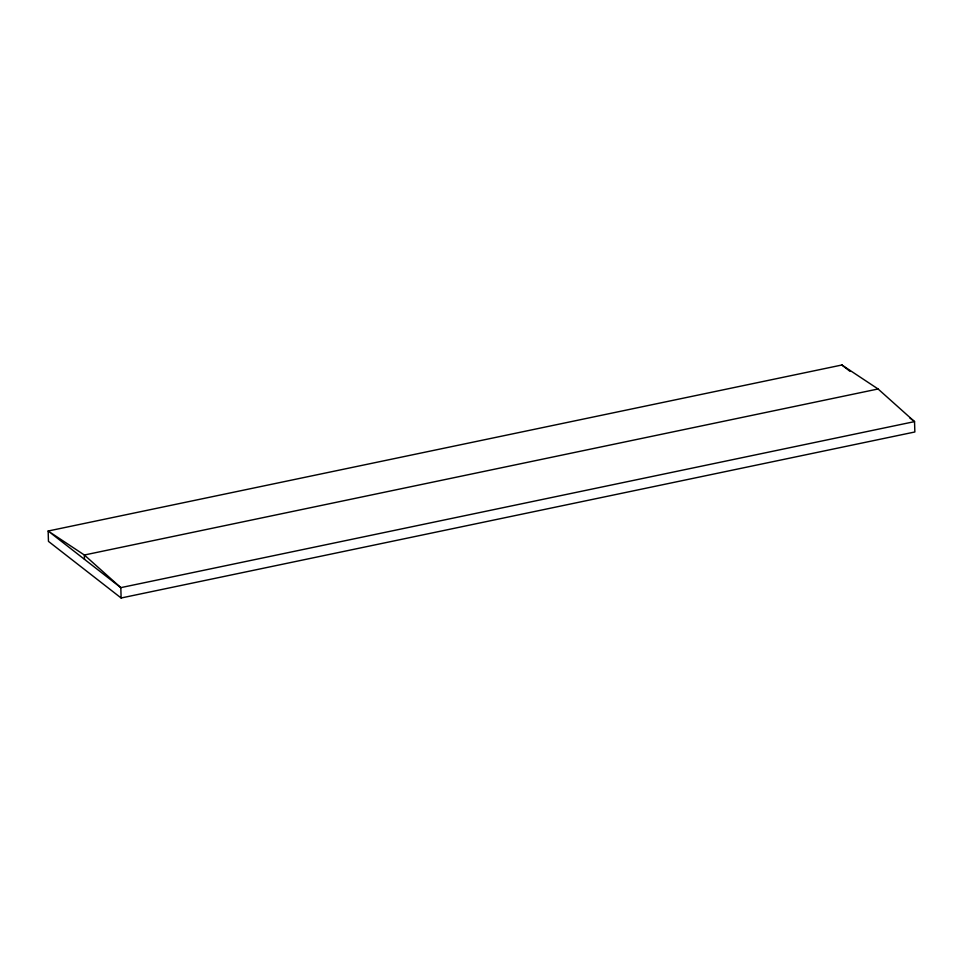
<?xml version="1.0" encoding="UTF-8"?>
<svg xmlns="http://www.w3.org/2000/svg" width="963" height="963" viewBox="0 0 963 963"><rect width="100%" height="100%" fill="white"/><g stroke="black" fill="none" stroke-linecap="round" stroke-linejoin="round"><path stroke-width="1.44" d="M841.879 365.001L48.15 531.022L48.463 541.387L121.121 597.999L914.85 431.978L914.537 421.613L878.075 388.98L841.879 365.001L850.076 371.393M878.075 388.98L84.359 555.013L48.15 531.022L120.82 587.635L914.537 421.613L909.854 417.954M121.121 597.999L120.82 587.635L84.359 555.013L84.479 559.322"/></g></svg>
